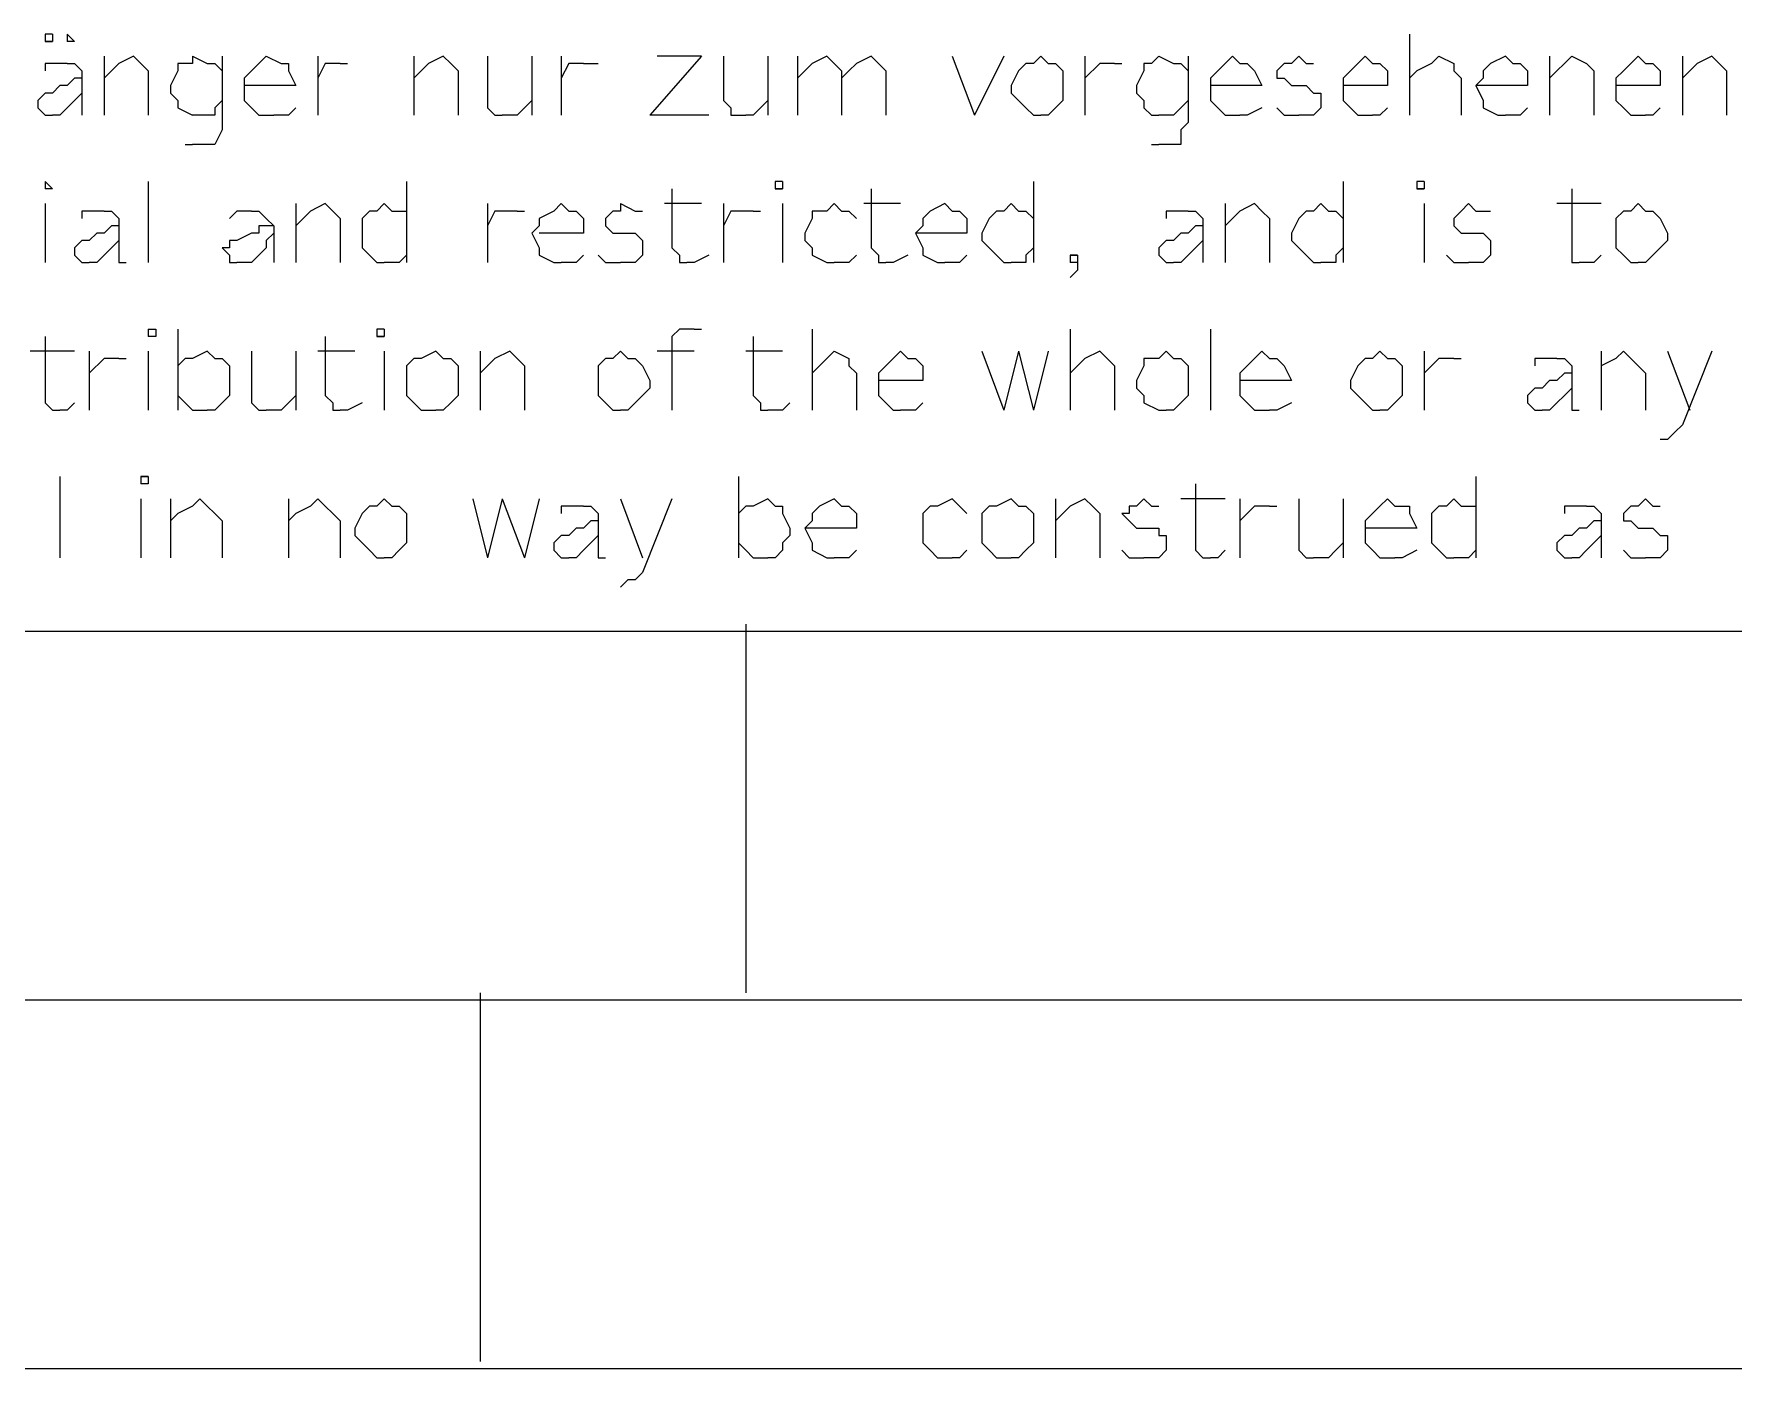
# Model space of a CAD drawing. Extents: x 0 to 594, y 0 to 420.
# Drawn here: x 454.95 to 478, y 0 to 18.1 of the extents above; entities that cross this region are included whole.
import ezdxf

# ---------------------------------------------------------------- set-up
doc = ezdxf.new("R2010")
doc.units = 0

msp = doc.modelspace()

# ---------------------------------------------------------------- linework, layer by layer
at = {"layer": 'GT_1', "flags": 128}
for points in [[(455.2, 18.1), (455.1, 18.1)], [(455.1, 18.1), (455.1, 18)], [(455.1, 18), (455.1, 18)], [(455.1, 18), (455.2, 18)], [(455.2, 18), (455.1, 18)], [(455.2, 18.1), (455.2, 18)], [(455.2, 18.1), (455.2, 18.1)], [(455.2, 18), (455.2, 18)], [(455.2, 18), (455.2, 18)], [(455.4, 18.1), (455.5, 18)], [(455.4, 18.1), (455.4, 18.1)], [(455.4, 18.1), (455.4, 18.1)], [(455.4, 18.1), (455.4, 18)], [(455.4, 18.1), (455.4, 18.1)], [(455.4, 18), (455.4, 18)], [(455.5, 18), (455.4, 18)], [(455.4, 18), (455.4, 18)], [(455.4, 18), (455.4, 18)], [(455.4, 18), (455.4, 18)], [(473.6, 18.1), (473.6, 17)], [(455.9, 17.8), (455.9, 17)], [(456.3, 17.8), (456.1, 17.7)], [(456.3, 17.8), (456.4, 17.7), (456.5, 17.6), (456.5, 17.5), (456.5, 17)], [(457.1, 17.8), (457.1, 17.7), (456.9, 17.7), (456.9, 17.6), (456.8, 17.4), (456.8, 17.3), (456.9, 17.2), (456.9, 17.1), (457.1, 17), (457.1, 17)], [(457.1, 17.8), (457.3, 17.7)], [(457.5, 17.8), (457.5, 16.9)], [(458.1, 17.8), (458, 17.7), (457.9, 17.6), (457.8, 17.5), (457.8, 17.4), (457.8, 17.2), (457.9, 17.1), (458, 17), (458.2, 17)], [(458.1, 17.8), (458.3, 17.7)], [(458.8, 17.8), (458.8, 17)], [(460.1, 17.8), (460.1, 17)], [(460.5, 17.8), (460.3, 17.7)], [(460.5, 17.8), (460.6, 17.7), (460.7, 17.6), (460.7, 17.5), (460.7, 17)], [(461.1, 17.8), (461.1, 17.2)], [(461.7, 17.8), (461.7, 17)], [(462.1, 17.8), (462.1, 17)], [(464, 17.8), (463.3, 17)], [(464, 17.8), (463.4, 17.8)], [(464.3, 17.8), (464.3, 17.2)], [(464.9, 17.8), (464.9, 17)], [(465.3, 17.8), (465.3, 17)], [(465.7, 17.8), (465.5, 17.7)], [(465.7, 17.8), (465.8, 17.7), (465.9, 17.6), (465.9, 17.5), (465.9, 17)], [(466.3, 17.8), (466.1, 17.7)], [(466.3, 17.8), (466.4, 17.7), (466.5, 17.6), (466.5, 17.5), (466.5, 17)], [(467.4, 17.8), (467.7, 17)], [(468.1, 17.8), (467.7, 17)], [(468.6, 17.8), (468.5, 17.7), (468.4, 17.7), (468.3, 17.6), (468.2, 17.4), (468.2, 17.3), (468.3, 17.2), (468.4, 17.1), (468.5, 17), (468.6, 17)], [(468.6, 17.8), (468.7, 17.7)], [(469.2, 17.8), (469.2, 17)], [(470.2, 17.8), (470.1, 17.7), (470, 17.7), (470, 17.6), (469.9, 17.4), (469.9, 17.3), (470, 17.2), (470, 17.1), (470.1, 17), (470.2, 17)], [(470.2, 17.8), (470.4, 17.7)], [(470.6, 17.8), (470.6, 16.9)], [(471.2, 17.8), (471.1, 17.7), (471, 17.6), (470.9, 17.5), (470.9, 17.4), (470.9, 17.2), (471, 17.1), (471.1, 17), (471.3, 17)], [(471.2, 17.8), (471.3, 17.7)], [(472.1, 17.8), (472, 17.7)], [(472.1, 17.8), (472.2, 17.7), (472.3, 17.7)], [(473, 17.8), (472.9, 17.7), (472.8, 17.6), (472.7, 17.5), (472.7, 17.4), (472.7, 17.2), (472.8, 17.1), (472.9, 17), (473.1, 17)], [(473, 17.8), (473.1, 17.7)], [(474, 17.8), (473.9, 17.7)], [(474, 17.8), (474.2, 17.7), (474.2, 17.6), (474.3, 17.5), (474.3, 17)], [(474.9, 17.8), (474.7, 17.7), (474.6, 17.6), (474.6, 17.5), (474.5, 17.4), (474.6, 17.2), (474.6, 17.1), (474.8, 17), (474.9, 17)], [(474.9, 17.8), (475, 17.7)], [(475.5, 17.8), (475.5, 17)], [(475.8, 17.8), (475.7, 17.7)], [(475.8, 17.8), (476, 17.7), (476.1, 17.6), (476.1, 17.5), (476.1, 17)], [(476.7, 17.8), (476.6, 17.7), (476.5, 17.6), (476.4, 17.5), (476.4, 17.4), (476.4, 17.2), (476.5, 17.1), (476.6, 17), (476.8, 17)], [(476.7, 17.8), (476.8, 17.7)], [(477.3, 17.8), (477.3, 17)], [(477.7, 17.8), (477.5, 17.7)], [(477.7, 17.8), (477.8, 17.7), (477.9, 17.6), (477.9, 17.5), (477.9, 17)], [(455.1, 17.7), (455.1, 17.6)], [(455.2, 17.7), (455.1, 17.7)], [(455.4, 17.7), (455.2, 17.7)], [(455.4, 17.7), (455.5, 17.7)], [(455.5, 17.7), (455.6, 17.6)], [(455.6, 17.6), (455.6, 17.5)], [(456, 17.6), (455.9, 17.5)], [(456.1, 17.7), (456, 17.6)], [(457.3, 17.7), (457.4, 17.7)], [(457.4, 17.7), (457.5, 17.6)], [(457.4, 17.7), (457.4, 17.7)], [(458.3, 17.7), (458.4, 17.7)], [(458.4, 17.7), (458.4, 17.6)], [(458.4, 17.6), (458.5, 17.4)], [(458.9, 17.7), (458.8, 17.5)], [(459, 17.7), (458.9, 17.7)], [(459.1, 17.7), (459, 17.7)], [(459.1, 17.7), (459.2, 17.7)], [(460.2, 17.6), (460.1, 17.5)], [(460.3, 17.7), (460.2, 17.6)], [(462.2, 17.7), (462.1, 17.5)], [(462.3, 17.7), (462.2, 17.7)], [(462.4, 17.7), (462.3, 17.7)], [(462.4, 17.7), (462.6, 17.7)], [(465.4, 17.6), (465.3, 17.5)], [(465.5, 17.7), (465.4, 17.6)], [(466, 17.6), (465.9, 17.5)], [(466.1, 17.7), (466, 17.6)], [(468.7, 17.7), (468.8, 17.7)], [(468.8, 17.7), (468.9, 17.6)], [(468.9, 17.6), (468.9, 17.4)], [(469.4, 17.7), (469.2, 17.5)], [(469.5, 17.7), (469.4, 17.7)], [(469.6, 17.7), (469.5, 17.7)], [(469.6, 17.7), (469.7, 17.7)], [(470.4, 17.7), (470.5, 17.7)], [(470.4, 17.7), (470.4, 17.7)], [(470.5, 17.7), (470.6, 17.6)], [(471.3, 17.7), (471.4, 17.7)], [(471.4, 17.7), (471.5, 17.6)], [(471.5, 17.6), (471.6, 17.4)], [(471.9, 17.7), (471.8, 17.6)], [(471.8, 17.6), (471.8, 17.5)], [(471.8, 17.6), (471.8, 17.6)], [(472, 17.7), (471.9, 17.7)], [(473.1, 17.7), (473.2, 17.7)], [(473.2, 17.7), (473.3, 17.6)], [(473.3, 17.6), (473.3, 17.4)], [(473.7, 17.6), (473.6, 17.5)], [(473.9, 17.7), (473.7, 17.6)], [(475, 17.7), (475.1, 17.7)], [(475.1, 17.7), (475.2, 17.6)], [(475.2, 17.6), (475.2, 17.4)], [(475.6, 17.6), (475.5, 17.5)], [(475.7, 17.7), (475.6, 17.6)], [(476.8, 17.7), (476.9, 17.7)], [(476.9, 17.7), (477, 17.6)], [(477, 17.6), (477, 17.4)], [(477.4, 17.6), (477.3, 17.5)], [(477.5, 17.7), (477.4, 17.6)], [(455.4, 17.4), (455.3, 17.4), (455.2, 17.3), (455.1, 17.3), (455, 17.2), (455, 17.2), (455, 17.1), (455.1, 17), (455.2, 17)], [(455.5, 17.5), (455.4, 17.4)], [(455.6, 17.5), (455.5, 17.5)], [(455.5, 17.5), (455.5, 17.5)], [(455.6, 17.3), (455.5, 17.2)], [(455.6, 17.5), (455.6, 17.1)], [(455.6, 17.4), (455.6, 17.3)], [(458.5, 17.4), (457.8, 17.4)], [(468.9, 17.4), (468.9, 17.3)], [(468.9, 17.3), (468.9, 17.2)], [(471.6, 17.4), (470.9, 17.4)], [(471.8, 17.5), (471.9, 17.5)], [(471.9, 17.5), (472, 17.4)], [(472, 17.4), (472.1, 17.4)], [(472.1, 17.4), (472.2, 17.4)], [(472.2, 17.4), (472.3, 17.3)], [(472.3, 17.3), (472.4, 17.3)], [(472.4, 17.3), (472.4, 17.2)], [(473.3, 17.4), (472.7, 17.4)], [(475.2, 17.4), (474.5, 17.4)], [(477, 17.4), (476.4, 17.4)], [(455.4, 17.1), (455.3, 17)], [(455.5, 17.2), (455.4, 17.1)], [(455.6, 17.1), (455.6, 17)], [(457.5, 17.2), (457.4, 17.1)], [(457.4, 17.1), (457.4, 17)], [(458.5, 17.1), (458.4, 17)], [(461.1, 17.2), (461.1, 17.1)], [(461.1, 17.1), (461.2, 17)], [(461.6, 17.1), (461.5, 17)], [(461.7, 17.2), (461.6, 17.1)], [(464.3, 17.2), (464.4, 17.1)], [(464.4, 17.1), (464.4, 17)], [(464.8, 17.1), (464.7, 17)], [(464.9, 17.2), (464.8, 17.1)], [(468.8, 17.1), (468.7, 17)], [(468.9, 17.2), (468.8, 17.1)], [(470.5, 17.1), (470.4, 17)], [(470.6, 17.2), (470.5, 17.1)], [(471.6, 17.1), (471.4, 17)], [(471.8, 17.1), (471.9, 17), (472, 17), (472.1, 17)], [(472.4, 17.1), (472.3, 17)], [(472.4, 17.2), (472.4, 17.1)], [(473.3, 17.1), (473.2, 17)], [(475.2, 17.1), (475.1, 17)], [(477, 17.1), (476.9, 17)], [(455.3, 17), (455.2, 17)], [(455.6, 17), (455.6, 17)], [(457.3, 17), (457.1, 17)], [(457.4, 17), (457.3, 17)], [(457.5, 16.9), (457.5, 16.8)], [(458.4, 17), (458.2, 17)], [(461.2, 17), (461.3, 17)], [(461.5, 17), (461.3, 17)], [(464.1, 17), (463.3, 17)], [(464.4, 17), (464.6, 17)], [(464.7, 17), (464.6, 17)], [(468.7, 17), (468.6, 17)], [(470.4, 17), (470.2, 17)], [(470.4, 17), (470.4, 17)], [(470.6, 16.9), (470.5, 16.8)], [(471.4, 17), (471.3, 17)], [(472.2, 17), (472.1, 17)], [(472.3, 17), (472.2, 17)], [(473.2, 17), (473.1, 17)], [(475.1, 17), (474.9, 17)], [(476.9, 17), (476.8, 17)], [(457, 16.6), (457.1, 16.6)], [(457.3, 16.6), (457.1, 16.6)], [(457.4, 16.6), (457.3, 16.6)], [(457.5, 16.8), (457.4, 16.6)], [(470.1, 16.6), (470.2, 16.6)], [(470.4, 16.6), (470.2, 16.6)], [(470.5, 16.6), (470.4, 16.6)], [(470.5, 16.8), (470.5, 16.6)], [(455.1, 16.1), (455.2, 16)], [(455.1, 16.1), (455.1, 16.1)], [(455.1, 16.1), (455.1, 16.1)], [(455.1, 16.1), (455.1, 16)], [(455.1, 16.1), (455.1, 16.1)], [(455.1, 16), (455.1, 16)], [(455.2, 16), (455.1, 16)], [(455.1, 16), (455.1, 16)], [(455.1, 16), (455.1, 16)], [(455.1, 16), (455.1, 16)], [(455.1, 16), (455.1, 16)], [(456.5, 16.1), (456.5, 15)], [(460, 16.1), (460, 15)], [(463.6, 16), (463.6, 15.2), (463.7, 15.1), (463.7, 15), (463.8, 15)], [(465.1, 16.1), (465, 16.1)], [(465, 16.1), (465, 16)], [(465, 16), (465, 16)], [(465, 16), (465.1, 16)], [(465.1, 16), (465, 16)], [(465.1, 16), (465, 16)], [(465.1, 16.1), (465.1, 16)], [(465.1, 16.1), (465.1, 16.1)], [(465.1, 16.1), (465.1, 16.1)], [(465.1, 16), (465.1, 16)], [(465.1, 16), (465.1, 16)], [(466.3, 16), (466.3, 15.2), (466.4, 15.1), (466.4, 15), (466.5, 15)], [(468.5, 16.1), (468.5, 15)], [(472.7, 16.1), (472.7, 15)], [(473.8, 16.1), (473.7, 16.1)], [(473.7, 16.1), (473.7, 16)], [(473.7, 16), (473.7, 16)], [(473.7, 16), (473.8, 16)], [(473.8, 16), (473.7, 16)], [(473.8, 16.1), (473.8, 16)], [(473.8, 16.1), (473.8, 16.1)], [(473.8, 16.1), (473.8, 16.1)], [(473.8, 16), (473.8, 16)], [(473.8, 16), (473.8, 16)], [(473.8, 16), (473.8, 16)], [(475.8, 16), (475.8, 15.2), (475.8, 15.1), (475.8, 15), (475.9, 15)], [(455.1, 15.8), (455.1, 15)], [(455.6, 15.7), (455.6, 15.6)], [(455.8, 15.7), (455.6, 15.7)], [(455.9, 15.7), (455.8, 15.7)], [(455.9, 15.7), (456, 15.7)], [(456, 15.7), (456.1, 15.6)], [(457.7, 15.7), (457.6, 15.6)], [(457.8, 15.7), (457.7, 15.7)], [(457.9, 15.7), (457.8, 15.7)], [(457.9, 15.7), (458, 15.7)], [(458, 15.7), (458.1, 15.6)], [(458.5, 15.8), (458.5, 15)], [(458.7, 15.7), (458.6, 15.6)], [(458.9, 15.8), (458.7, 15.7)], [(458.9, 15.8), (459, 15.7), (459.1, 15.6), (459.1, 15.5), (459.1, 15)], [(459.7, 15.8), (459.6, 15.7), (459.5, 15.7), (459.4, 15.6), (459.4, 15.4), (459.4, 15.3), (459.4, 15.2), (459.5, 15.1), (459.6, 15), (459.7, 15)], [(459.7, 15.8), (459.8, 15.7)], [(459.8, 15.7), (459.9, 15.7)], [(459.9, 15.7), (460, 15.7)], [(460, 15.7), (460, 15.6)], [(461.1, 15.8), (461.1, 15)], [(461.2, 15.7), (461.1, 15.5)], [(461.3, 15.7), (461.2, 15.7)], [(461.5, 15.7), (461.3, 15.7)], [(461.5, 15.7), (461.6, 15.7)], [(462.1, 15.8), (462, 15.7), (461.8, 15.6), (461.8, 15.5), (461.7, 15.4), (461.8, 15.2), (461.8, 15.1), (462, 15), (462.1, 15)], [(462.1, 15.8), (462.2, 15.7)], [(462.2, 15.7), (462.3, 15.7)], [(462.3, 15.7), (462.4, 15.6)], [(462.8, 15.7), (462.7, 15.6)], [(462.9, 15.7), (462.8, 15.7)], [(462.9, 15.8), (462.9, 15.7)], [(462.9, 15.8), (463.1, 15.7), (463.2, 15.7)], [(464, 15.8), (463.5, 15.8)], [(464.3, 15.8), (464.3, 15)], [(464.4, 15.7), (464.3, 15.5)], [(464.5, 15.7), (464.4, 15.7)], [(464.7, 15.7), (464.5, 15.7)], [(464.7, 15.7), (464.8, 15.7)], [(465.1, 15.8), (465.1, 15)], [(465.7, 15.7), (465.5, 15.7)], [(465.5, 15.7), (465.5, 15.6)], [(465.8, 15.8), (465.7, 15.7)], [(465.8, 15.8), (465.9, 15.7)], [(465.9, 15.7), (466, 15.7)], [(466, 15.7), (466.1, 15.6)], [(466.7, 15.8), (466.2, 15.8)], [(467.3, 15.8), (467.1, 15.7), (467, 15.6), (467, 15.5), (466.9, 15.4), (467, 15.2), (467, 15.1), (467.2, 15), (467.3, 15)], [(467.3, 15.8), (467.4, 15.7)], [(467.4, 15.7), (467.5, 15.7)], [(467.5, 15.7), (467.6, 15.6)], [(468.2, 15.8), (468.1, 15.7), (468, 15.7), (467.9, 15.6), (467.8, 15.4), (467.8, 15.3), (467.9, 15.2), (468, 15.1), (468.1, 15), (468.2, 15)], [(468.2, 15.8), (468.3, 15.7)], [(468.3, 15.7), (468.4, 15.7)], [(468.4, 15.7), (468.5, 15.6)], [(468.4, 15.7), (468.4, 15.7)], [(470.3, 15.7), (470.3, 15.6)], [(470.4, 15.7), (470.3, 15.7)], [(470.6, 15.7), (470.4, 15.7)], [(470.6, 15.7), (470.7, 15.7)], [(470.7, 15.7), (470.8, 15.6)], [(471.1, 15.8), (471.1, 15)], [(471.3, 15.7), (471.2, 15.6)], [(471.5, 15.8), (471.3, 15.7)], [(471.5, 15.8), (471.6, 15.7), (471.7, 15.6), (471.7, 15.5), (471.7, 15)], [(472.4, 15.8), (472.3, 15.7), (472.2, 15.7), (472.1, 15.6), (472, 15.4), (472, 15.3), (472.1, 15.2), (472.2, 15.1), (472.3, 15), (472.4, 15)], [(472.4, 15.8), (472.5, 15.7)], [(472.5, 15.7), (472.6, 15.7)], [(472.6, 15.7), (472.7, 15.6)], [(472.6, 15.7), (472.6, 15.7)], [(473.8, 15.8), (473.8, 15)], [(474.3, 15.7), (474.2, 15.6)], [(474.4, 15.8), (474.3, 15.7)], [(474.3, 15.7), (474.3, 15.7)], [(474.4, 15.8), (474.5, 15.7), (474.7, 15.7)], [(476.2, 15.8), (475.6, 15.8)], [(476.7, 15.8), (476.6, 15.7), (476.5, 15.7), (476.4, 15.6), (476.4, 15.4), (476.4, 15.3), (476.4, 15.2), (476.5, 15.1), (476.6, 15), (476.7, 15)], [(476.7, 15.8), (476.8, 15.7)], [(476.8, 15.7), (476.9, 15.7)], [(476.9, 15.7), (477, 15.6)], [(456, 15.5), (455.9, 15.4)], [(456.1, 15.5), (456, 15.5)], [(456, 15.5), (456, 15.5)], [(456.1, 15.6), (456.1, 15.5)], [(456.1, 15.5), (456.1, 15.1)], [(458.1, 15.5), (458, 15.5)], [(458, 15.5), (458, 15.4)], [(458.1, 15.6), (458.2, 15.5)], [(458.2, 15.5), (458.1, 15.5)], [(458.2, 15.5), (458.2, 15.1)], [(458.6, 15.6), (458.5, 15.5)], [(462.4, 15.6), (462.4, 15.4)], [(462.7, 15.6), (462.7, 15.5)], [(462.7, 15.6), (462.7, 15.6)], [(462.7, 15.5), (462.8, 15.4)], [(462.7, 15.5), (462.7, 15.5)], [(465.5, 15.6), (465.4, 15.4)], [(467.6, 15.6), (467.6, 15.4)], [(470.7, 15.5), (470.6, 15.4)], [(470.8, 15.5), (470.7, 15.5)], [(470.7, 15.5), (470.7, 15.5)], [(470.8, 15.6), (470.8, 15.5)], [(470.8, 15.5), (470.8, 15.1)], [(471.2, 15.6), (471.1, 15.5)], [(474.2, 15.6), (474.2, 15.5)], [(474.2, 15.6), (474.2, 15.6)], [(474.2, 15.5), (474.3, 15.4)], [(474.2, 15.5), (474.2, 15.5)], [(477, 15.6), (477.1, 15.4)], [(455.9, 15.4), (455.8, 15.4), (455.7, 15.3), (455.6, 15.3), (455.5, 15.2), (455.5, 15.2), (455.5, 15.1), (455.6, 15), (455.7, 15)], [(456.1, 15.3), (456, 15.2)], [(456.1, 15.4), (456.1, 15.3)], [(458, 15.4), (457.9, 15.4), (457.7, 15.3), (457.6, 15.3), (457.6, 15.2), (457.5, 15.2), (457.6, 15.1), (457.6, 15), (457.7, 15)], [(458.2, 15.4), (458.1, 15.3)], [(458.1, 15.3), (458.1, 15.2)], [(462.4, 15.4), (461.8, 15.4)], [(462.8, 15.4), (463, 15.4)], [(463, 15.4), (463.1, 15.4)], [(463.1, 15.4), (463.2, 15.3)], [(463.2, 15.3), (463.2, 15.2)], [(463.2, 15.3), (463.2, 15.3)], [(465.4, 15.4), (465.4, 15.3)], [(465.4, 15.3), (465.5, 15.2)], [(467.6, 15.4), (466.9, 15.4)], [(470.6, 15.4), (470.5, 15.4), (470.4, 15.3), (470.3, 15.3), (470.2, 15.2), (470.2, 15.2), (470.2, 15.1), (470.3, 15), (470.4, 15)], [(470.8, 15.3), (470.7, 15.2)], [(470.8, 15.4), (470.8, 15.3)], [(474.3, 15.4), (474.4, 15.4)], [(474.4, 15.4), (474.6, 15.4)], [(474.6, 15.4), (474.7, 15.3)], [(474.7, 15.3), (474.7, 15.2)], [(474.7, 15.3), (474.7, 15.3)], [(477.1, 15.3), (477, 15.2)], [(477.1, 15.4), (477.1, 15.3)], [(455.8, 15), (455.7, 15)], [(455.9, 15.1), (455.8, 15)], [(456, 15.2), (455.9, 15.1)], [(456.1, 15.1), (456.1, 15)], [(456.1, 15), (456.2, 15)], [(457.9, 15), (457.7, 15)], [(458, 15.1), (457.9, 15)], [(458.1, 15.2), (458, 15.1)], [(458.2, 15.1), (458.2, 15)], [(458.2, 15), (458.2, 15)], [(459.8, 15), (459.7, 15)], [(459.9, 15), (459.8, 15)], [(460, 15.1), (459.9, 15)], [(460, 15.2), (460, 15.1)], [(462.3, 15), (462.1, 15)], [(462.4, 15.1), (462.3, 15)], [(462.6, 15.1), (462.7, 15), (462.8, 15), (462.9, 15)], [(463, 15), (462.9, 15)], [(463.1, 15), (463, 15)], [(463.2, 15.1), (463.1, 15)], [(463.2, 15.2), (463.2, 15.1)], [(463.9, 15), (463.8, 15)], [(464.1, 15.1), (463.9, 15)], [(465.5, 15.2), (465.5, 15.1)], [(465.5, 15.1), (465.7, 15)], [(465.7, 15), (465.8, 15)], [(465.9, 15), (465.8, 15)], [(466, 15), (465.9, 15)], [(466.1, 15.1), (466, 15)], [(466.6, 15), (466.5, 15)], [(466.8, 15.1), (466.6, 15)], [(467.5, 15), (467.3, 15)], [(467.6, 15.1), (467.5, 15)], [(468.3, 15), (468.2, 15)], [(468.4, 15), (468.3, 15)], [(468.5, 15.2), (468.4, 15.1)], [(468.4, 15.1), (468.4, 15)], [(469, 15.1), (469.1, 15.1)], [(469, 15.1), (469, 15.1)], [(469, 15.1), (469, 15)], [(469.1, 15.1), (469, 15.1)], [(469, 15), (469, 15)], [(469, 15), (469, 15)], [(469.1, 15), (469, 15)], [(469.1, 15), (469, 15)], [(469.1, 15), (469, 15)], [(469.1, 15.1), (469.1, 15)], [(469.1, 15), (469.1, 15)], [(469.1, 15), (469.1, 14.9)], [(470.5, 15), (470.4, 15)], [(470.6, 15.1), (470.5, 15)], [(470.7, 15.2), (470.6, 15.1)], [(470.8, 15.1), (470.8, 15)], [(470.8, 15), (470.8, 15)], [(472.5, 15), (472.4, 15)], [(472.6, 15), (472.5, 15)], [(472.7, 15.2), (472.6, 15.1)], [(472.6, 15.1), (472.6, 15)], [(474.1, 15.1), (474.2, 15), (474.3, 15), (474.4, 15)], [(474.5, 15), (474.4, 15)], [(474.6, 15), (474.5, 15)], [(474.7, 15.1), (474.6, 15)], [(474.7, 15.2), (474.7, 15.1)], [(476.1, 15), (475.9, 15)], [(476.2, 15.1), (476.1, 15)], [(476.8, 15), (476.7, 15)], [(476.9, 15.1), (476.8, 15)], [(477, 15.2), (476.9, 15.1)], [(469.1, 14.9), (469, 14.8)], [(469, 14.8), (469, 14.8)], [(456.5, 14.1), (456.6, 14.1)], [(456.5, 14.1), (456.5, 14.1)], [(456.5, 14.1), (456.5, 14)], [(456.5, 14.1), (456.5, 14.1)], [(456.6, 14.1), (456.6, 14)], [(456.9, 14.1), (456.9, 13)], [(459.7, 14.1), (459.6, 14.1)], [(459.6, 14.1), (459.6, 14)], [(459.7, 14.1), (459.7, 14)], [(459.7, 14.1), (459.7, 14.1)], [(459.7, 14.1), (459.7, 14.1)], [(463.8, 14.1), (463.7, 14.1), (463.7, 14.1), (463.6, 14), (463.6, 13.9), (463.6, 13)], [(463.9, 14.1), (463.8, 14.1)], [(463.9, 14.1), (464, 14.1)], [(463.9, 14.1), (463.9, 14.1)], [(465.5, 14.1), (465.5, 13)], [(469, 14.1), (469, 13)], [(470.9, 14.1), (470.9, 13)], [(455.1, 14), (455.1, 13.2), (455.1, 13.1), (455.2, 13), (455.3, 13)], [(456.6, 14), (456.5, 14)], [(456.5, 14), (456.5, 14)], [(456.5, 14), (456.5, 14)], [(456.5, 14), (456.5, 14)], [(456.5, 14), (456.5, 14)], [(456.6, 14), (456.6, 14)], [(458.9, 14), (458.9, 13.2), (459, 13.1), (459, 13), (459.1, 13)], [(459.6, 14), (459.6, 14)], [(459.6, 14), (459.7, 14)], [(459.7, 14), (459.6, 14)], [(459.7, 14), (459.6, 14)], [(459.7, 14), (459.7, 14)], [(459.7, 14), (459.7, 14)], [(464.7, 14), (464.7, 13.2), (464.8, 13.1), (464.8, 13), (464.9, 13)], [(455.5, 13.8), (454.9, 13.8)], [(455.7, 13.8), (455.7, 13)], [(455.9, 13.7), (455.7, 13.5)], [(456, 13.7), (455.9, 13.7)], [(456.1, 13.7), (456, 13.7)], [(456.1, 13.7), (456.2, 13.7)], [(456.5, 13.8), (456.5, 13)], [(457.3, 13.8), (457.1, 13.7), (457.1, 13.7), (457, 13.7), (456.9, 13.6)], [(457.3, 13.8), (457.4, 13.7)], [(457.4, 13.7), (457.5, 13.7)], [(457.5, 13.7), (457.6, 13.6)], [(457.6, 13.6), (457.6, 13.4)], [(457.9, 13.8), (457.9, 13.2)], [(458.5, 13.8), (458.5, 13)], [(459.3, 13.8), (458.8, 13.8)], [(459.7, 13.8), (459.7, 13)], [(460.4, 13.8), (460.2, 13.7), (460.1, 13.7), (460, 13.6), (460, 13.4), (460, 13.3), (460, 13.2), (460.1, 13.1), (460.2, 13), (460.4, 13)], [(460.4, 13.8), (460.5, 13.7)], [(460.5, 13.7), (460.6, 13.7)], [(460.6, 13.7), (460.7, 13.6)], [(460.7, 13.6), (460.7, 13.4)], [(461, 13.8), (461, 13)], [(461.1, 13.6), (461, 13.5)], [(461.2, 13.7), (461.1, 13.6)], [(461.4, 13.8), (461.2, 13.7)], [(461.4, 13.8), (461.5, 13.7), (461.6, 13.6), (461.6, 13.5), (461.6, 13)], [(462.9, 13.8), (462.8, 13.7), (462.7, 13.7), (462.6, 13.6), (462.6, 13.4), (462.6, 13.3), (462.6, 13.2), (462.7, 13.1), (462.8, 13), (462.9, 13)], [(462.9, 13.8), (463, 13.7)], [(463, 13.7), (463.1, 13.7)], [(463.1, 13.7), (463.2, 13.6)], [(463.2, 13.6), (463.3, 13.4)], [(463.9, 13.8), (463.4, 13.8)], [(465.1, 13.8), (464.6, 13.8)], [(465.6, 13.6), (465.5, 13.5)], [(465.7, 13.7), (465.6, 13.6)], [(465.8, 13.8), (465.7, 13.7)], [(465.8, 13.8), (466, 13.7), (466, 13.6), (466.1, 13.5), (466.1, 13)], [(466.7, 13.8), (466.6, 13.7), (466.5, 13.6), (466.4, 13.5), (466.4, 13.4), (466.4, 13.2), (466.5, 13.1), (466.6, 13), (466.7, 13)], [(466.7, 13.8), (466.8, 13.7)], [(466.8, 13.7), (466.9, 13.7)], [(466.9, 13.7), (467, 13.6)], [(467, 13.6), (467, 13.4)], [(467.8, 13.8), (468.1, 13)], [(468.3, 13.8), (468.1, 13)], [(468.3, 13.8), (468.5, 13)], [(468.7, 13.8), (468.5, 13)], [(469.1, 13.6), (469, 13.5)], [(469.2, 13.7), (469.1, 13.6)], [(469.4, 13.8), (469.2, 13.7)], [(469.4, 13.8), (469.5, 13.7), (469.6, 13.6), (469.6, 13.5), (469.6, 13)], [(470.3, 13.8), (470.2, 13.7), (470, 13.7), (470, 13.6), (469.9, 13.4), (469.9, 13.3), (470, 13.2), (470, 13.1), (470.2, 13), (470.3, 13)], [(470.3, 13.8), (470.4, 13.7)], [(470.4, 13.7), (470.5, 13.7)], [(470.5, 13.7), (470.6, 13.6)], [(470.6, 13.6), (470.6, 13.4)], [(471.6, 13.8), (471.5, 13.7), (471.4, 13.6), (471.3, 13.5), (471.3, 13.4), (471.3, 13.2), (471.4, 13.1), (471.5, 13), (471.7, 13)], [(471.6, 13.8), (471.7, 13.7)], [(471.7, 13.7), (471.8, 13.7)], [(471.8, 13.7), (471.9, 13.6)], [(471.9, 13.6), (472, 13.4)], [(473.2, 13.8), (473.1, 13.7), (473, 13.7), (472.9, 13.6), (472.8, 13.4), (472.8, 13.3), (472.9, 13.2), (473, 13.1), (473.1, 13), (473.2, 13)], [(473.2, 13.8), (473.3, 13.7)], [(473.3, 13.7), (473.4, 13.7)], [(473.4, 13.7), (473.5, 13.6)], [(473.5, 13.6), (473.5, 13.4)], [(473.8, 13.8), (473.8, 13)], [(474, 13.7), (473.8, 13.5)], [(474.1, 13.7), (474, 13.7)], [(474.2, 13.7), (474.1, 13.7)], [(474.2, 13.7), (474.3, 13.7)], [(475.3, 13.7), (475.3, 13.6)], [(475.5, 13.7), (475.3, 13.7)], [(475.6, 13.7), (475.5, 13.7)], [(475.6, 13.7), (475.7, 13.7)], [(475.7, 13.7), (475.8, 13.6)], [(475.8, 13.6), (475.8, 13.5)], [(476.2, 13.8), (476.2, 13)], [(476.4, 13.7), (476.2, 13.6)], [(476.2, 13.6), (476.2, 13.5)], [(476.5, 13.8), (476.4, 13.7)], [(476.5, 13.8), (476.6, 13.7), (476.7, 13.6), (476.8, 13.5), (476.8, 13)], [(477.1, 13.8), (477.4, 13)], [(477.7, 13.8), (477.3, 12.8)], [(457.6, 13.4), (457.6, 13.3)], [(460.7, 13.4), (460.7, 13.3)], [(463.3, 13.4), (463.3, 13.3)], [(467, 13.4), (466.4, 13.4)], [(470.6, 13.4), (470.6, 13.3)], [(472, 13.4), (471.3, 13.4)], [(473.5, 13.4), (473.5, 13.3)], [(475.6, 13.4), (475.5, 13.4), (475.4, 13.3), (475.3, 13.3), (475.2, 13.2), (475.2, 13.2), (475.2, 13.1), (475.3, 13), (475.4, 13)], [(475.7, 13.5), (475.6, 13.4)], [(475.8, 13.5), (475.7, 13.5)], [(475.8, 13.5), (475.8, 13.1)], [(475.8, 13.5), (475.8, 13.5)], [(475.8, 13.4), (475.8, 13.3)], [(456.9, 13.2), (457, 13.1), (457.1, 13), (457.1, 13), (457.3, 13)], [(457.6, 13.2), (457.5, 13.1)], [(457.6, 13.3), (457.6, 13.2)], [(457.9, 13.2), (457.9, 13.1)], [(458.5, 13.2), (458.4, 13.1)], [(460.7, 13.2), (460.6, 13.1)], [(460.7, 13.3), (460.7, 13.2)], [(463.2, 13.2), (463.1, 13.1)], [(463.3, 13.3), (463.2, 13.2)], [(470.6, 13.2), (470.5, 13.1)], [(470.6, 13.3), (470.6, 13.2)], [(473.5, 13.2), (473.4, 13.1)], [(473.5, 13.3), (473.5, 13.2)], [(475.7, 13.2), (475.6, 13.1)], [(475.8, 13.3), (475.7, 13.2)], [(455.4, 13), (455.3, 13)], [(455.5, 13.1), (455.4, 13)], [(457.4, 13), (457.3, 13)], [(457.5, 13.1), (457.4, 13)], [(457.9, 13.1), (458, 13)], [(458, 13), (458.1, 13)], [(458.3, 13), (458.1, 13)], [(458.4, 13.1), (458.3, 13)], [(459.2, 13), (459.1, 13)], [(459.4, 13.1), (459.2, 13)], [(460.5, 13), (460.4, 13)], [(460.6, 13.1), (460.5, 13)], [(463, 13), (462.9, 13)], [(463.1, 13.1), (463, 13)], [(465.1, 13), (464.9, 13)], [(465.2, 13.1), (465.1, 13)], [(466.9, 13), (466.7, 13)], [(467, 13.1), (466.9, 13)], [(470.4, 13), (470.3, 13)], [(470.5, 13.1), (470.4, 13)], [(471.8, 13), (471.7, 13)], [(472, 13.1), (471.8, 13)], [(473.3, 13), (473.2, 13)], [(473.4, 13.1), (473.3, 13)], [(475.5, 13), (475.4, 13)], [(475.6, 13.1), (475.5, 13)], [(475.8, 13.1), (475.8, 13)], [(475.8, 13), (475.9, 13)], [(477.2, 12.7), (477.1, 12.6)], [(477.3, 12.8), (477.2, 12.7)], [(477.2, 12.7), (477.2, 12.7)], [(477.1, 12.6), (477, 12.6)], [(455.3, 12.1), (455.3, 11)], [(456.4, 12.1), (456.5, 12.1)], [(456.4, 12.1), (456.4, 12.1)], [(456.4, 12.1), (456.4, 12)], [(456.5, 12.1), (456.4, 12.1)], [(456.5, 12), (456.4, 12)], [(456.4, 12), (456.4, 12)], [(456.4, 12), (456.4, 12)], [(456.5, 12), (456.4, 12)], [(456.5, 12), (456.4, 12)], [(456.5, 12.1), (456.5, 12)], [(456.5, 12), (456.5, 12)], [(464.5, 12.1), (464.5, 11)], [(470.7, 12), (470.7, 11.2), (470.7, 11.1), (470.8, 11), (470.9, 11)], [(474.5, 12.1), (474.5, 11)], [(456.4, 11.8), (456.4, 11)], [(456.8, 11.8), (456.8, 11)], [(457.2, 11.8), (457.1, 11.7)], [(457.2, 11.8), (457.3, 11.7), (457.4, 11.6), (457.5, 11.5), (457.5, 11)], [(458.4, 11.8), (458.4, 11)], [(458.8, 11.8), (458.7, 11.7)], [(458.8, 11.8), (458.9, 11.7), (459, 11.6), (459.1, 11.5), (459.1, 11)], [(459.7, 11.8), (459.6, 11.7), (459.5, 11.7), (459.4, 11.6), (459.3, 11.4), (459.3, 11.3), (459.4, 11.2), (459.5, 11.1), (459.6, 11), (459.7, 11)], [(459.7, 11.8), (459.8, 11.7)], [(460.9, 11.8), (461.1, 11)], [(461.3, 11.8), (461.1, 11)], [(461.3, 11.8), (461.6, 11)], [(461.8, 11.8), (461.6, 11)], [(462.9, 11.8), (463.2, 11)], [(463.6, 11.8), (463.2, 10.8)], [(464.9, 11.8), (464.7, 11.7), (464.7, 11.7), (464.6, 11.7), (464.5, 11.6)], [(464.9, 11.8), (465, 11.7)], [(465.8, 11.8), (465.6, 11.7), (465.5, 11.6), (465.5, 11.5), (465.4, 11.4), (465.5, 11.2), (465.5, 11.1), (465.7, 11), (465.8, 11)], [(465.8, 11.8), (465.9, 11.7)], [(467.4, 11.8), (467.2, 11.7)], [(467.4, 11.8), (467.5, 11.7)], [(468.2, 11.8), (468, 11.7), (467.9, 11.7), (467.8, 11.6), (467.8, 11.4), (467.8, 11.3), (467.8, 11.2), (467.9, 11.1), (468, 11), (468.2, 11)], [(468.2, 11.8), (468.3, 11.7)], [(468.8, 11.8), (468.8, 11)], [(469.2, 11.8), (469, 11.7)], [(469.2, 11.8), (469.3, 11.7), (469.4, 11.6), (469.4, 11.5), (469.4, 11)], [(470, 11.8), (469.9, 11.7)], [(470, 11.8), (470.1, 11.7), (470.2, 11.7)], [(471.1, 11.8), (470.5, 11.8)], [(471.3, 11.8), (471.3, 11)], [(472.1, 11.8), (472.1, 11.2)], [(472.7, 11.8), (472.7, 11)], [(473.3, 11.8), (473.2, 11.7), (473.1, 11.6), (473, 11.5), (473, 11.4), (473, 11.2), (473.1, 11.1), (473.2, 11), (473.4, 11)], [(473.3, 11.8), (473.4, 11.7)], [(474.2, 11.8), (474.1, 11.7), (474, 11.7), (473.9, 11.6), (473.9, 11.4), (473.9, 11.3), (473.9, 11.2), (474, 11.1), (474.1, 11), (474.2, 11)], [(474.2, 11.8), (474.3, 11.7)], [(476.8, 11.8), (476.7, 11.7)], [(476.8, 11.8), (476.9, 11.7), (477, 11.7)], [(456.9, 11.6), (456.8, 11.5)], [(457.1, 11.7), (456.9, 11.6)], [(458.5, 11.6), (458.4, 11.5)], [(458.7, 11.7), (458.5, 11.6)], [(459.8, 11.7), (459.9, 11.7)], [(459.9, 11.7), (460, 11.6)], [(460, 11.6), (460, 11.4)], [(462.1, 11.7), (462.1, 11.6)], [(462.3, 11.7), (462.1, 11.7)], [(462.4, 11.7), (462.3, 11.7)], [(462.4, 11.7), (462.5, 11.7)], [(462.5, 11.7), (462.6, 11.6)], [(462.6, 11.6), (462.6, 11.5)], [(465, 11.7), (465.1, 11.7)], [(465.1, 11.7), (465.1, 11.6)], [(465.1, 11.6), (465.2, 11.4)], [(465.9, 11.7), (466, 11.7)], [(466, 11.7), (466.1, 11.6)], [(466.1, 11.6), (466.1, 11.4)], [(467.1, 11.7), (467, 11.6)], [(467, 11.6), (467, 11.4)], [(467.2, 11.7), (467.1, 11.7)], [(467.5, 11.7), (467.6, 11.6)], [(467.5, 11.7), (467.5, 11.7)], [(468.3, 11.7), (468.4, 11.7)], [(468.4, 11.7), (468.5, 11.6)], [(468.5, 11.6), (468.5, 11.4)], [(468.9, 11.6), (468.8, 11.5)], [(469, 11.7), (468.9, 11.6)], [(469.7, 11.6), (469.8, 11.5)], [(469.8, 11.6), (469.7, 11.6)], [(469.8, 11.7), (469.8, 11.6)], [(469.9, 11.7), (469.8, 11.7)], [(471.5, 11.7), (471.3, 11.5)], [(471.6, 11.7), (471.5, 11.7)], [(471.7, 11.7), (471.6, 11.7)], [(471.7, 11.7), (471.8, 11.7)], [(473.4, 11.7), (473.6, 11.7)], [(473.6, 11.7), (473.6, 11.6)], [(473.6, 11.6), (473.7, 11.4)], [(474.3, 11.7), (474.4, 11.7)], [(474.4, 11.7), (474.5, 11.7)], [(474.5, 11.7), (474.5, 11.6)], [(475.7, 11.7), (475.7, 11.6)], [(475.8, 11.7), (475.7, 11.7)], [(476, 11.7), (475.8, 11.7)], [(476, 11.7), (476.1, 11.7)], [(476.1, 11.7), (476.2, 11.6)], [(476.2, 11.6), (476.2, 11.5)], [(476.6, 11.7), (476.5, 11.6)], [(476.5, 11.6), (476.5, 11.5)], [(476.5, 11.6), (476.5, 11.6)], [(476.7, 11.7), (476.6, 11.7)], [(460, 11.4), (460, 11.3)], [(460, 11.3), (460, 11.2)], [(462.4, 11.4), (462.3, 11.4), (462.2, 11.3), (462.1, 11.3), (462, 11.2), (462, 11.2), (462, 11.1), (462.1, 11), (462.2, 11)], [(462.5, 11.5), (462.4, 11.4)], [(462.6, 11.5), (462.5, 11.5)], [(462.6, 11.3), (462.5, 11.2)], [(462.6, 11.5), (462.6, 11.1)], [(462.6, 11.5), (462.6, 11.5)], [(462.6, 11.4), (462.6, 11.3)], [(465.2, 11.3), (465.1, 11.2)], [(465.2, 11.4), (465.2, 11.3)], [(466.1, 11.4), (465.4, 11.4)], [(467, 11.4), (467, 11.3)], [(467, 11.3), (467, 11.2)], [(468.5, 11.4), (468.5, 11.3)], [(468.5, 11.3), (468.5, 11.2)], [(469.8, 11.5), (469.9, 11.4)], [(469.8, 11.5), (469.8, 11.5)], [(469.9, 11.4), (470, 11.4)], [(470, 11.4), (470.2, 11.4)], [(470.2, 11.4), (470.2, 11.3)], [(470.2, 11.3), (470.3, 11.3)], [(470.3, 11.3), (470.3, 11.2)], [(473.7, 11.4), (473, 11.4)], [(476, 11.4), (475.9, 11.4), (475.8, 11.3), (475.7, 11.3), (475.6, 11.2), (475.6, 11.2), (475.6, 11.1), (475.7, 11), (475.8, 11)], [(476.1, 11.5), (476, 11.4)], [(476.2, 11.5), (476.1, 11.5)], [(476.1, 11.5), (476.1, 11.5)], [(476.2, 11.3), (476.1, 11.2)], [(476.2, 11.5), (476.2, 11.1)], [(476.2, 11.4), (476.2, 11.3)], [(476.5, 11.5), (476.6, 11.5)], [(476.6, 11.5), (476.7, 11.4)], [(476.7, 11.4), (476.8, 11.4)], [(476.8, 11.4), (476.9, 11.4)], [(476.9, 11.4), (477, 11.3)], [(477, 11.3), (477.1, 11.3)], [(477.1, 11.3), (477.1, 11.2)], [(459.9, 11.1), (459.8, 11)], [(460, 11.2), (459.9, 11.1)], [(462.4, 11.1), (462.3, 11)], [(462.5, 11.2), (462.4, 11.1)], [(462.6, 11.1), (462.6, 11)], [(464.5, 11.2), (464.6, 11.1), (464.7, 11), (464.7, 11), (464.9, 11)], [(465.1, 11.1), (465, 11)], [(465.1, 11.2), (465.1, 11.1)], [(466.1, 11.1), (466, 11)], [(467, 11.2), (467.1, 11.1)], [(467.1, 11.1), (467.2, 11)], [(467.6, 11.1), (467.5, 11)], [(468.4, 11.1), (468.3, 11)], [(468.5, 11.2), (468.4, 11.1)], [(469.7, 11.1), (469.8, 11), (469.9, 11), (470, 11)], [(470.3, 11.1), (470.2, 11)], [(470.3, 11.2), (470.3, 11.1)], [(471.1, 11.1), (471, 11)], [(472.1, 11.2), (472.1, 11.1)], [(472.1, 11.1), (472.2, 11)], [(472.6, 11.1), (472.5, 11)], [(472.7, 11.2), (472.6, 11.1)], [(473.7, 11.1), (473.5, 11)], [(474.5, 11.1), (474.4, 11)], [(474.5, 11.2), (474.5, 11.1)], [(476, 11.1), (475.9, 11)], [(476.1, 11.2), (476, 11.1)], [(476.2, 11.1), (476.2, 11)], [(476.5, 11.1), (476.6, 11), (476.7, 11), (476.8, 11)], [(477.1, 11.1), (477, 11)], [(477.1, 11.2), (477.1, 11.1)], [(459.8, 11), (459.7, 11)], [(462.3, 11), (462.2, 11)], [(462.6, 11), (462.7, 11)], [(465, 11), (464.9, 11)], [(466, 11), (465.8, 11)], [(467.2, 11), (467.4, 11)], [(467.5, 11), (467.4, 11)], [(467.5, 11), (467.5, 11)], [(468.3, 11), (468.2, 11)], [(470.1, 11), (470, 11)], [(470.2, 11), (470.1, 11)], [(471, 11), (470.9, 11)], [(472.2, 11), (472.3, 11)], [(472.5, 11), (472.3, 11)], [(473.5, 11), (473.4, 11)], [(474.3, 11), (474.2, 11)], [(474.4, 11), (474.3, 11)], [(475.9, 11), (475.8, 11)], [(476.2, 11), (476.2, 11)], [(476.9, 11), (476.8, 11)], [(477, 11), (476.9, 11)], [(463, 10.7), (462.9, 10.6)], [(463.1, 10.7), (463, 10.7)], [(463.2, 10.8), (463.1, 10.7)], [(462.9, 10.6), (462.9, 10.6)], [(584, 10), (25, 10)], [(464.6, 10.1), (464.6, 5.1)], [(461, 5.1), (461, 0.1)], [(589, 5), (20, 5)], [(594, 0), (0, 0)], [(594, 0), (0, 0)], [(594, 0), (0, 0)]]:
    msp.add_lwpolyline(points, dxfattribs=at)

doc.saveas('drawing.dxf')
